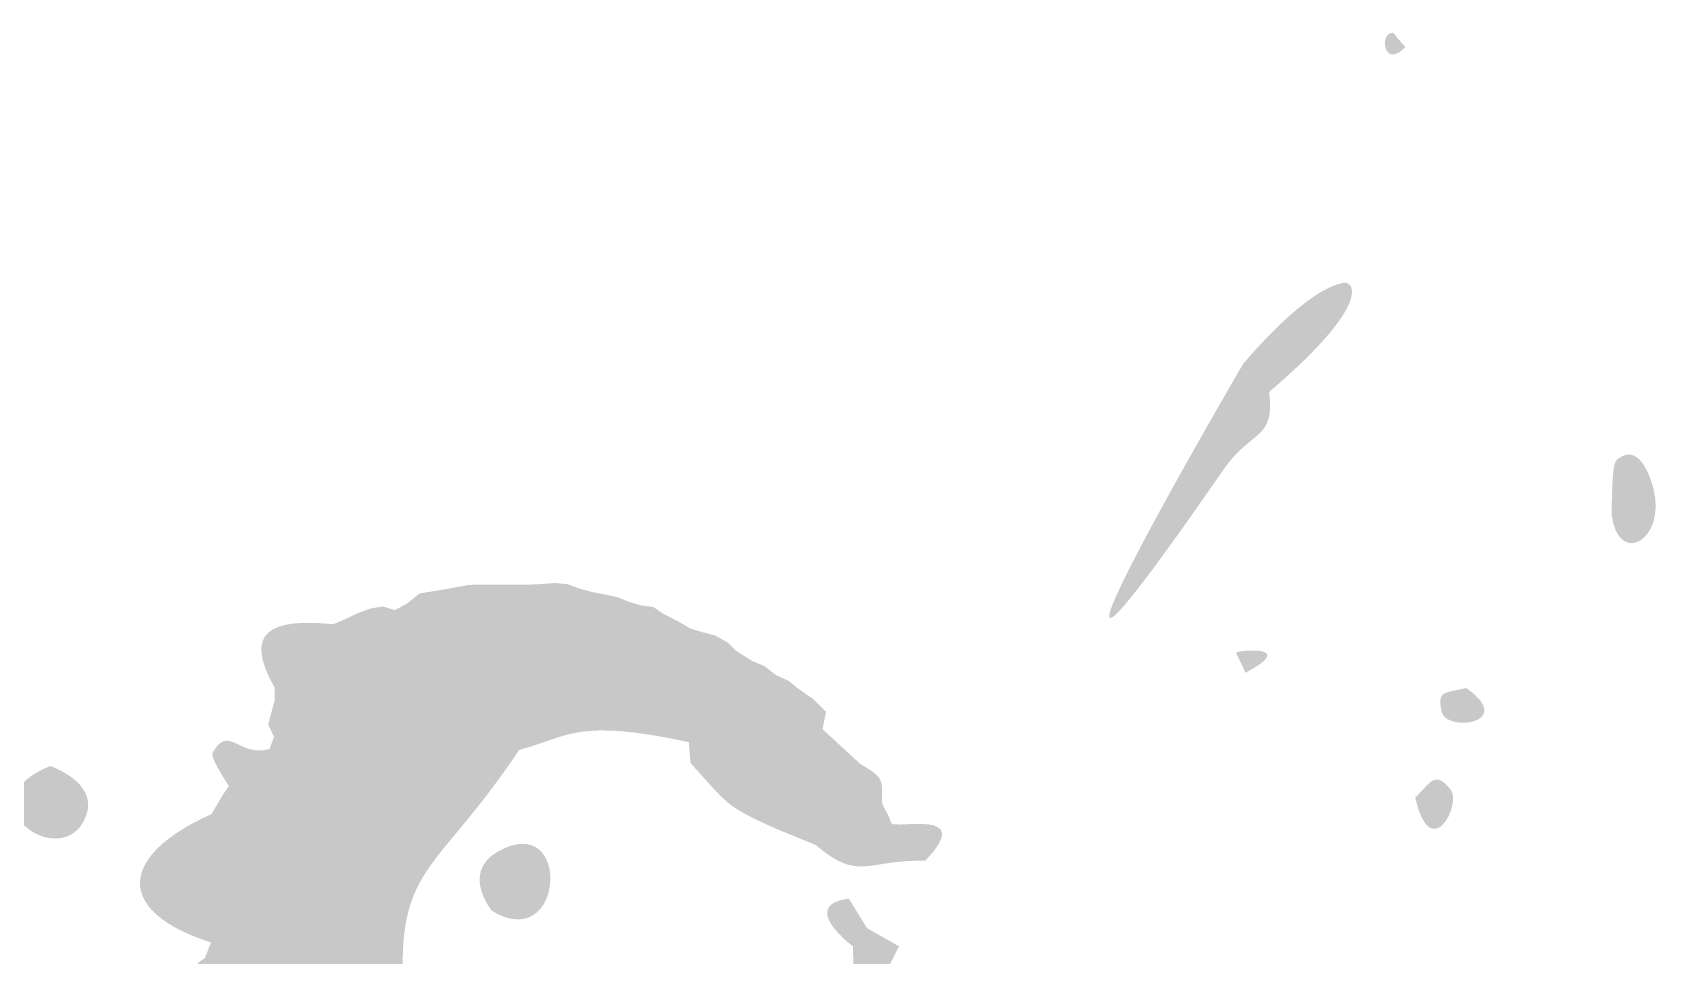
# Model space of a CAD drawing. Header units: millimetres. Extents: x 554 to 734, y 0 to 123.
# Drawn here: x 713.1 to 733.91, y 111.34 to 123.09 of the extents above; entities that cross this region are included whole.
import ezdxf

# ---------------------------------------------------------------- set-up
doc = ezdxf.new("R2010")
doc.units = ezdxf.units.MM

msp = doc.modelspace()

# ---------------------------------------------------------------- hatches: boundary and pattern name
at = {"true_color": 0x080808, "transparency": 33554687}
h = msp.add_hatch(color=18, dxfattribs=at)
edge = h.paths.add_edge_path(flags=0)
edge.add_spline(control_points=[(730.586, 122.912), (730.312, 122.621), (730.251, 123.095), (730.424, 123.093), (730.443, 123.092), (730.424, 123.093), (730.586, 122.912)], knot_values=[0, 0, 0, 0, 1, 1, 1, 2, 2, 2, 2], degree=3, periodic=1)
h = msp.add_hatch(color=18, dxfattribs=at)
edge = h.paths.add_edge_path(flags=0)
edge.add_spline(control_points=[(728.518, 118.872), (728.603, 118.973), (729.322, 119.827), (729.798, 119.909), (729.931, 119.932), (730.177, 119.65), (728.852, 118.519), (728.82, 118.54), (728.921, 118.605), (728.518, 118.872)], knot_values=[0, 0, 0, 0, 1, 1, 1, 2, 2, 2, 3, 3, 3, 3], degree=3, periodic=1)
h = msp.add_hatch(color=18, dxfattribs=at)
edge = h.paths.add_edge_path(flags=0)
edge.add_spline(control_points=[(728.518, 118.872), (728.921, 118.605), (728.82, 118.54), (728.852, 118.519), (728.93, 117.901), (728.621, 118.037), (728.277, 117.539), (724.879, 112.628), (728.462, 118.779), (728.518, 118.872)], knot_values=[0, 0, 0, 0, 1, 1, 1, 2, 2, 2, 3, 3, 3, 3], degree=3, periodic=1)
h = msp.add_hatch(color=18, dxfattribs=at)
edge = h.paths.add_edge_path(flags=0)
edge.add_spline(control_points=[(733.214, 116.954), (733.221, 117.609), (733.25, 117.632), (733.296, 117.667), (733.593, 117.899), (733.737, 117.327), (733.748, 117.281), (733.911, 116.632), (733.298, 116.287), (733.214, 116.954)], knot_values=[0, 0, 0, 0, 1, 1, 1, 2, 2, 2, 3, 3, 3, 3], degree=3, periodic=1)
h = msp.add_hatch(color=18, dxfattribs=at)
edge = h.paths.add_edge_path(flags=0)
edge.add_spline(control_points=[(717.574, 114.897), (717.574, 114.897), (717.169, 114.34), (717.169, 114.34), (716.728, 113.731), (717.21, 113.31), (716.465, 113.183), (715.91, 113.088), (715.926, 113.237), (715.38, 113.142), (715.38, 113.142), (715.522, 113.381), (715.522, 113.381), (715.522, 113.381), (715.602, 113.501), (715.602, 113.501), (715.364, 113.871), (715.383, 113.904), (715.403, 113.937), (715.608, 114.285), (715.725, 113.863), (716.122, 113.971), (716.122, 113.971), (716.177, 114.128), (716.177, 114.128), (716.177, 114.128), (716.103, 114.285), (716.103, 114.285), (716.103, 114.285), (716.188, 114.599), (716.188, 114.599), (716.188, 114.599), (716.184, 114.755), (716.184, 114.755), (715.786, 115.46), (716.117, 115.642), (716.934, 115.561), (716.934, 115.561), (717.091, 115.629), (717.091, 115.629), (717.091, 115.629), (717.247, 115.703), (717.247, 115.703), (717.247, 115.703), (717.404, 115.76), (717.404, 115.76), (717.404, 115.76), (717.561, 115.788), (717.561, 115.788), (717.561, 115.788), (717.718, 115.74), (717.718, 115.74), (717.718, 115.74), (717.875, 115.826), (717.875, 115.826), (717.875, 115.826), (718.032, 115.953), (718.032, 115.953), (718.032, 115.953), (718.189, 115.978), (718.189, 115.978), (718.189, 115.978), (718.345, 116.004), (718.345, 116.004), (718.345, 116.004), (718.502, 116.032), (718.502, 116.032), (718.502, 116.032), (718.659, 116.061), (718.659, 116.061), (718.659, 116.061), (718.816, 116.066), (718.816, 116.066), (718.816, 116.066), (719.443, 116.066), (719.443, 116.066), (719.443, 116.066), (719.6, 116.073), (719.6, 116.073), (719.6, 116.073), (719.757, 116.086), (719.757, 116.086), (719.757, 116.086), (719.914, 116.071), (719.914, 116.071), (719.914, 116.071), (720.071, 116.014), (720.071, 116.014), (720.071, 116.014), (720.228, 115.971), (720.228, 115.971), (720.228, 115.971), (720.385, 115.941), (720.385, 115.941), (720.385, 115.941), (720.541, 115.909), (720.541, 115.909), (720.541, 115.909), (720.698, 115.846), (720.698, 115.846), (720.698, 115.846), (720.855, 115.8), (720.855, 115.8), (720.855, 115.8), (721.012, 115.779), (721.012, 115.779), (721.012, 115.779), (721.129, 115.697), (721.129, 115.697), (721.129, 115.697), (721.326, 115.596), (721.326, 115.596), (721.326, 115.596), (721.482, 115.506), (721.482, 115.506), (721.482, 115.506), (721.639, 115.458), (721.639, 115.458), (721.639, 115.458), (721.796, 115.418), (721.796, 115.418), (721.796, 115.418), (721.953, 115.329), (721.953, 115.329), (721.953, 115.329), (722.056, 115.226), (722.056, 115.226), (722.056, 115.226), (722.267, 115.093), (722.267, 115.093), (722.267, 115.093), (722.424, 115.028), (722.424, 115.028), (722.424, 115.028), (722.572, 114.912), (722.572, 114.912), (722.572, 114.912), (722.737, 114.837), (722.737, 114.837), (722.737, 114.837), (722.835, 114.755), (722.835, 114.755), (722.835, 114.755), (723.051, 114.603), (723.051, 114.603), (723.051, 114.603), (723.208, 114.447), (723.208, 114.447), (723.208, 114.447), (723.164, 114.224), (723.164, 114.224), (721.091, 114.755), (721.097, 115.752), (718.192, 115.525), (718.135, 115.52), (718.213, 115.378), (717.561, 115.19), (717.539, 115.184), (717.561, 115.19), (717.574, 114.897)], knot_values=[0, 0, 0, 0, 1, 1, 1, 2, 2, 2, 3, 3, 3, 4, 4, 4, 5, 5, 5, 6, 6, 6, 7, 7, 7, 8, 8, 8, 9, 9, 9, 10, 10, 10, 11, 11, 11, 12, 12, 12, 13, 13, 13, 14, 14, 14, 15, 15, 15, 16, 16, 16, 17, 17, 17, 18, 18, 18, 19, 19, 19, 20, 20, 20, 21, 21, 21, 22, 22, 22, 23, 23, 23, 24, 24, 24, 25, 25, 25, 26, 26, 26, 27, 27, 27, 28, 28, 28, 29, 29, 29, 30, 30, 30, 31, 31, 31, 32, 32, 32, 33, 33, 33, 34, 34, 34, 35, 35, 35, 36, 36, 36, 37, 37, 37, 38, 38, 38, 39, 39, 39, 40, 40, 40, 41, 41, 41, 42, 42, 42, 43, 43, 43, 44, 44, 44, 45, 45, 45, 46, 46, 46, 47, 47, 47, 48, 48, 48, 49, 49, 49, 50, 50, 50, 51, 51, 51, 52, 52, 52, 53, 53, 53, 53], degree=3, periodic=1)
h = msp.add_hatch(color=18, dxfattribs=at)
edge = h.paths.add_edge_path(flags=0)
edge.add_spline(control_points=[(717.574, 114.897), (717.561, 115.19), (717.539, 115.184), (717.561, 115.19), (718.213, 115.378), (718.135, 115.52), (718.192, 115.525), (721.097, 115.752), (721.091, 114.755), (723.164, 114.224), (723.164, 114.224), (723.644, 113.782), (723.644, 113.782), (723.682, 113.501), (723.885, 113.317), (723.919, 113.287), (723.985, 113.143), (723.985, 113.178), (724.038, 113.03), (724.071, 112.937), (725.128, 113.234), (724.473, 112.548), (723.718, 112.567), (723.641, 112.272), (723.076, 112.749), (723.076, 112.749), (722.575, 112.955), (722.575, 112.955), (722.822, 113.23), (722.747, 113.241), (722.655, 113.582), (722.882, 113.774), (722.948, 113.815), (722.737, 114.037), (722.737, 114.037), (722.58, 114.093), (722.58, 114.093), (722.313, 113.888), (722.339, 113.85), (721.988, 113.867), (721.988, 113.867), (721.46, 114.059), (721.46, 114.059), (720.028, 114.368), (719.933, 114.128), (719.301, 113.96), (719.301, 113.96), (719.12, 114.128), (719.12, 114.128), (719.12, 114.128), (719.199, 114.285), (719.199, 114.285), (720.474, 114.894), (718.797, 115.272), (717.574, 114.897)], knot_values=[0, 0, 0, 0, 1, 1, 1, 2, 2, 2, 3, 3, 3, 4, 4, 4, 5, 5, 5, 6, 6, 6, 7, 7, 7, 8, 8, 8, 9, 9, 9, 10, 10, 10, 11, 11, 11, 12, 12, 12, 13, 13, 13, 14, 14, 14, 15, 15, 15, 16, 16, 16, 17, 17, 17, 18, 18, 18, 18], degree=3, periodic=1)
h = msp.add_hatch(color=18, dxfattribs=at)
edge = h.paths.add_edge_path(flags=0)
edge.add_spline(control_points=[(717.574, 114.897), (718.797, 115.272), (720.474, 114.894), (719.199, 114.285), (719.199, 114.285), (719.12, 114.128), (719.12, 114.128), (719.12, 114.128), (719.301, 113.96), (719.301, 113.96), (718.221, 112.347), (717.731, 112.502), (717.828, 110.841), (717.828, 110.841), (717.767, 110.532), (717.767, 110.532), (717.329, 110.041), (717.165, 110.084), (717.248, 109.422), (717.248, 109.422), (717.356, 108.982), (717.356, 108.982), (716.973, 108.52), (716.404, 109.101), (716.347, 109.159), (716.347, 109.159), (716.166, 109.893), (716.166, 109.893), (716.098, 110.755), (715.931, 110.832), (716.534, 111.467), (716.652, 111.633), (716.632, 111.621), (716.752, 111.774), (717.525, 112.754), (716.321, 111.563), (715.375, 111.507), (714.139, 111.906), (714.197, 112.61), (715.38, 113.142), (715.926, 113.237), (715.91, 113.088), (716.465, 113.183), (717.21, 113.31), (716.728, 113.731), (717.169, 114.34), (717.169, 114.34), (717.574, 114.897), (717.574, 114.897)], knot_values=[0, 0, 0, 0, 1, 1, 1, 2, 2, 2, 3, 3, 3, 4, 4, 4, 5, 5, 5, 6, 6, 6, 7, 7, 7, 8, 8, 8, 9, 9, 9, 10, 10, 10, 11, 11, 11, 12, 12, 12, 13, 13, 13, 14, 14, 14, 15, 15, 15, 16, 16, 16, 16], degree=3, periodic=1)
h = msp.add_hatch(color=18, dxfattribs=at)
edge = h.paths.add_edge_path(flags=0)
edge.add_spline(control_points=[(728.551, 114.942), (728.437, 115.199), (728.428, 115.178), (728.437, 115.199), (728.45, 115.228), (729.232, 115.303), (728.551, 114.942)], knot_values=[0, 0, 0, 0, 1, 1, 1, 2, 2, 2, 2], degree=3, periodic=1)
h = msp.add_hatch(color=18, dxfattribs=at)
edge = h.paths.add_edge_path(flags=0)
edge.add_spline(control_points=[(731.363, 114.748), (732.004, 114.299), (731.113, 114.181), (731.051, 114.442), (730.985, 114.72), (731.087, 114.682), (731.363, 114.748)], knot_values=[0, 0, 0, 0, 1, 1, 1, 2, 2, 2, 2], degree=3, periodic=1)
h = msp.add_hatch(color=18, dxfattribs=at)
edge = h.paths.add_edge_path(flags=0)
edge.add_spline(control_points=[(721.46, 114.059), (721.46, 114.059), (721.988, 113.867), (721.988, 113.867), (722.294, 113.626), (722.255, 113.505), (722.655, 113.582), (722.747, 113.241), (722.822, 113.23), (722.575, 112.955), (721.916, 113.248), (721.956, 113.273), (721.482, 113.793), (721.482, 113.793), (721.46, 114.059), (721.46, 114.059)], knot_values=[0, 0, 0, 0, 1, 1, 1, 2, 2, 2, 3, 3, 3, 4, 4, 4, 5, 5, 5, 5], degree=3, periodic=1)
h = msp.add_hatch(color=18, dxfattribs=at)
edge = h.paths.add_edge_path(flags=0)
edge.add_spline(control_points=[(721.988, 113.867), (722.339, 113.85), (722.313, 113.888), (722.58, 114.093), (722.58, 114.093), (722.737, 114.037), (722.737, 114.037), (722.948, 113.815), (722.882, 113.774), (722.655, 113.582), (722.255, 113.505), (722.294, 113.626), (721.988, 113.867)], knot_values=[0, 0, 0, 0, 1, 1, 1, 2, 2, 2, 3, 3, 3, 4, 4, 4, 4], degree=3, periodic=1)
h = msp.add_hatch(color=18, dxfattribs=at)
edge = h.paths.add_edge_path(flags=0)
edge.add_spline(control_points=[(713.328, 113.755), (713.39, 113.732), (713.996, 113.507), (713.754, 113.052), (713.417, 112.419), (712.214, 113.305), (713.328, 113.755)], knot_values=[0, 0, 0, 0, 1, 1, 1, 2, 2, 2, 2], degree=3, periodic=1)
h = msp.add_hatch(color=18, dxfattribs=at)
edge = h.paths.add_edge_path(flags=0)
edge.add_spline(control_points=[(723.644, 113.782), (723.923, 113.614), (723.934, 113.605), (723.919, 113.287), (723.885, 113.317), (723.682, 113.501), (723.644, 113.782)], knot_values=[0, 0, 0, 0, 1, 1, 1, 2, 2, 2, 2], degree=3, periodic=1)
h = msp.add_hatch(color=18, dxfattribs=at)
edge = h.paths.add_edge_path(flags=0)
edge.add_spline(control_points=[(730.712, 113.352), (730.929, 113.571), (730.966, 113.688), (731.161, 113.458), (731.312, 113.28), (730.91, 112.482), (730.712, 113.352)], knot_values=[0, 0, 0, 0, 1, 1, 1, 2, 2, 2, 2], degree=3, periodic=1)
h = msp.add_hatch(color=18, dxfattribs=at)
edge = h.paths.add_edge_path(flags=0)
edge.add_spline(control_points=[(718.953, 111.91), (718.913, 111.962), (718.531, 112.466), (719.13, 112.716), (719.971, 113.067), (719.849, 111.364), (718.953, 111.91)], knot_values=[0, 0, 0, 0, 1, 1, 1, 2, 2, 2, 2], degree=3, periodic=1)
h = msp.add_hatch(color=18, dxfattribs=at)
edge = h.paths.add_edge_path(flags=0)
edge.add_spline(control_points=[(715.375, 111.507), (716.321, 111.563), (717.525, 112.754), (716.752, 111.774), (716.632, 111.621), (716.652, 111.633), (716.534, 111.467), (715.931, 110.832), (716.098, 110.755), (716.166, 109.893), (716.07, 109.818), (716.077, 109.83), (715.569, 109.531), (714.81, 111.029), (715.171, 111.234), (715.295, 111.305), (715.295, 111.305), (715.375, 111.507), (715.375, 111.507)], knot_values=[0, 0, 0, 0, 1, 1, 1, 2, 2, 2, 3, 3, 3, 4, 4, 4, 5, 5, 5, 6, 6, 6, 6], degree=3, periodic=1)
h = msp.add_hatch(color=18, dxfattribs=at)
edge = h.paths.add_edge_path(flags=0)
edge.add_spline(control_points=[(723.73, 111.69), (723.73, 111.69), (723.55, 111.458), (723.55, 111.458), (723.511, 111.488), (722.868, 111.983), (723.496, 112.066), (723.499, 112.067), (723.498, 112.067), (723.73, 111.69)], knot_values=[0, 0, 0, 0, 1, 1, 1, 2, 2, 2, 3, 3, 3, 3], degree=3, periodic=1)
h = msp.add_hatch(color=18, dxfattribs=at)
edge = h.paths.add_edge_path(flags=0)
edge.add_spline(control_points=[(723.73, 111.69), (724.139, 111.458), (724.137, 111.46), (724.139, 111.459), (724.005, 111.201), (724.035, 111.196), (723.804, 111.032), (723.804, 111.032), (723.56, 111.167), (723.56, 111.167), (723.56, 111.167), (723.55, 111.458), (723.55, 111.458), (723.55, 111.458), (723.73, 111.69), (723.73, 111.69)], knot_values=[0, 0, 0, 0, 1, 1, 1, 2, 2, 2, 3, 3, 3, 4, 4, 4, 5, 5, 5, 5], degree=3, periodic=1)

doc.saveas('drawing.dxf')
